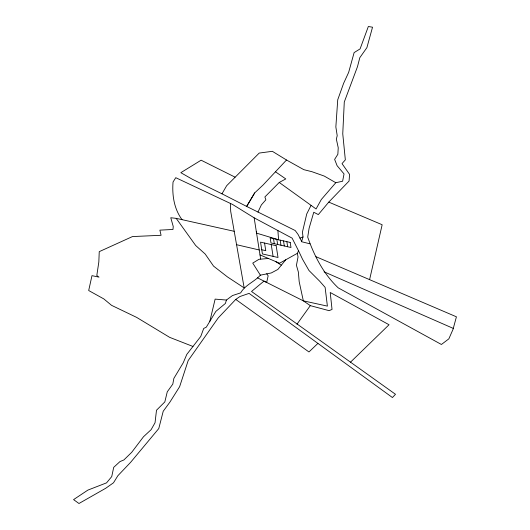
<?xml version="1.0" encoding="UTF-8"?>
<svg xmlns="http://www.w3.org/2000/svg" width="530" height="530" viewBox="0 0 530 530"><rect width="100%" height="100%" fill="white"/><g stroke="black" fill="none" stroke-linecap="round" stroke-linejoin="round"><path stroke-width="0.79" d="M369.595 279.641L382.156 224.74L328.766 202.109L318.325 214.597L313.76 212.252L309.103 228.264L307.711 237.129C314.264 255.917 323.598 274.056 338.226 287.856L441.417 344.48L448.85 338.849L453.017 329.375L456.429 316.808L315.959 256.686M209.847 321.306L215.127 299.119L226.416 300.046L232.431 295.568L240.653 292.871C245.138 284.935 254.427 281.821 260.376 275.169L271.274 272.95L277.872 269.445L285.73 259.799M226.416 300.046L225.416 303.432L215.849 311.401L206.289 327.189L203.706 328.454L200.771 336.424L186.798 354.404L183.254 362.745L173.873 378.374L172.793 384.111L167.275 391.796L164.823 401.912L156.496 410.24L155.038 422.755L151.103 429.684L143.498 436.746L131.718 452.302L123.881 459.954L119.952 461.597L113.705 467.354L111.731 476.596L106.563 482.856L87.881 490.104L73.571 499.611L78.963 503.5L105.742 488.256L113.499 482.784L117.859 475.735L130.585 462.365L158.775 428.565L163.214 411.253L169.978 402.012L179.63 386.681L188.177 360.566L218.267 317.861L235.744 299.423L239.911 296.542L249.067 293.381L392.432 397.533L395.493 394.287L251.525 291.474L263.993 281.099L303.332 300.841L310.315 305.638L329.044 310.653L332.038 309.46L330.216 292.487L389.053 324.744L350.429 362.242M257.977 212.046L261.363 204.918L265.855 199.817L264.887 196.941L279.237 182.466L311.07 205.355L306.738 213.954L302.431 232.094L303.014 236.976L301.543 241.713L309.99 243.827M259.998 254.884L279.568 263.231L297.343 253.333L298.542 250.803L292.136 238.162L254.155 217.83L232.471 204.408L175.761 177.689L173.045 182.002C172.011 195.166 174.032 208.767 182.022 219.652M235.095 177.159L201.115 160.199L180.823 172.681L192.489 179.345L221.971 193.814L226.654 185.732L259.21 153.071L272.34 151.308L286.505 160L303.809 169.66L311.998 171.72L324.241 176.066L335.808 182.711L342.612 181.227L344.043 173.926L337.1 165.685L334.629 159.384L337.855 154.283L338.239 147.791L336.351 139.112L337.206 135.667L335.854 126.955L337.736 99.766L343.639 83.263L348.654 72.391L354.119 52.602L360.089 48.899L368.343 26.5L372.53 27.209L366.906 47.627L359.81 57.691L357.465 66.72L344.281 102.018L342.758 133.798L345.341 159.861L342.016 163.618L349.581 174.397L349.065 181.048L328.766 202.109M286.505 160L263.105 184.99L254.678 192.907L246.655 206.422L221.971 193.814M254.678 192.907L246.655 206.422L295.203 230.537L298.065 234.432L301.643 241.388M296.966 324.221L310.315 305.638M335.808 182.711L321.326 199.492L316.052 208.979L311.07 205.355M317.914 343.4L308.964 351.96L235.744 299.423M279.237 182.466L285.789 178.935L275.507 171.813M299.96 238.116L303.014 236.976M268.425 258.474L258.958 259.302L252.757 263.105L260.376 275.169M234.167 231.299L176.179 218.347L170.766 217.744L173.244 226.509L172.965 229.464L159.888 230.139L161.08 235.293L132.467 236.565L99.243 251.657L98.832 261.986L96.805 275.52L99.044 277.137L91.981 275.66L88.689 290.526L103.814 298.913L111.538 305.326L136.641 317.39L169.646 337.345L192.973 346.461M261.76 249.762L265.762 250.67L264.556 243.051M236.506 244.681L259.223 249.974M324.049 271.797L453.276 328.401M257.527 277.846L266.676 282.444L268.147 275.819L266.703 273.765M275.627 261.548L281.231 265.119M176.179 218.347L195.683 245.516L205.176 254.022L213.57 266.139L227.522 276.965L244.178 287.916L230.709 211.437L230.331 203.394M298.542 250.803L302.57 259.316L308.99 270.512L319.723 281.238L325.115 287.353L327.394 306.121L303.332 300.841L299.192 281.735L298.344 271.976L296.436 265.311L298.032 256.931L297.343 253.333M286.849 241.653L287.651 246.735M283.51 240.898L284.319 245.98M280.171 240.143L280.979 245.224M276.839 239.381L277.647 244.463M273.5 238.626L274.308 243.707M271.227 244.562L273.102 256.374M260.661 259.064L254.155 217.83M256.275 231.365L256.553 233.134L278.588 239.785L277.886 230.53M290.182 242.415L270.168 237.871L270.969 242.952L290.99 247.497L290.182 242.415M276.15 245.681L260.555 242.144L262.423 253.95L278.018 257.487L276.15 245.681"/></g></svg>
